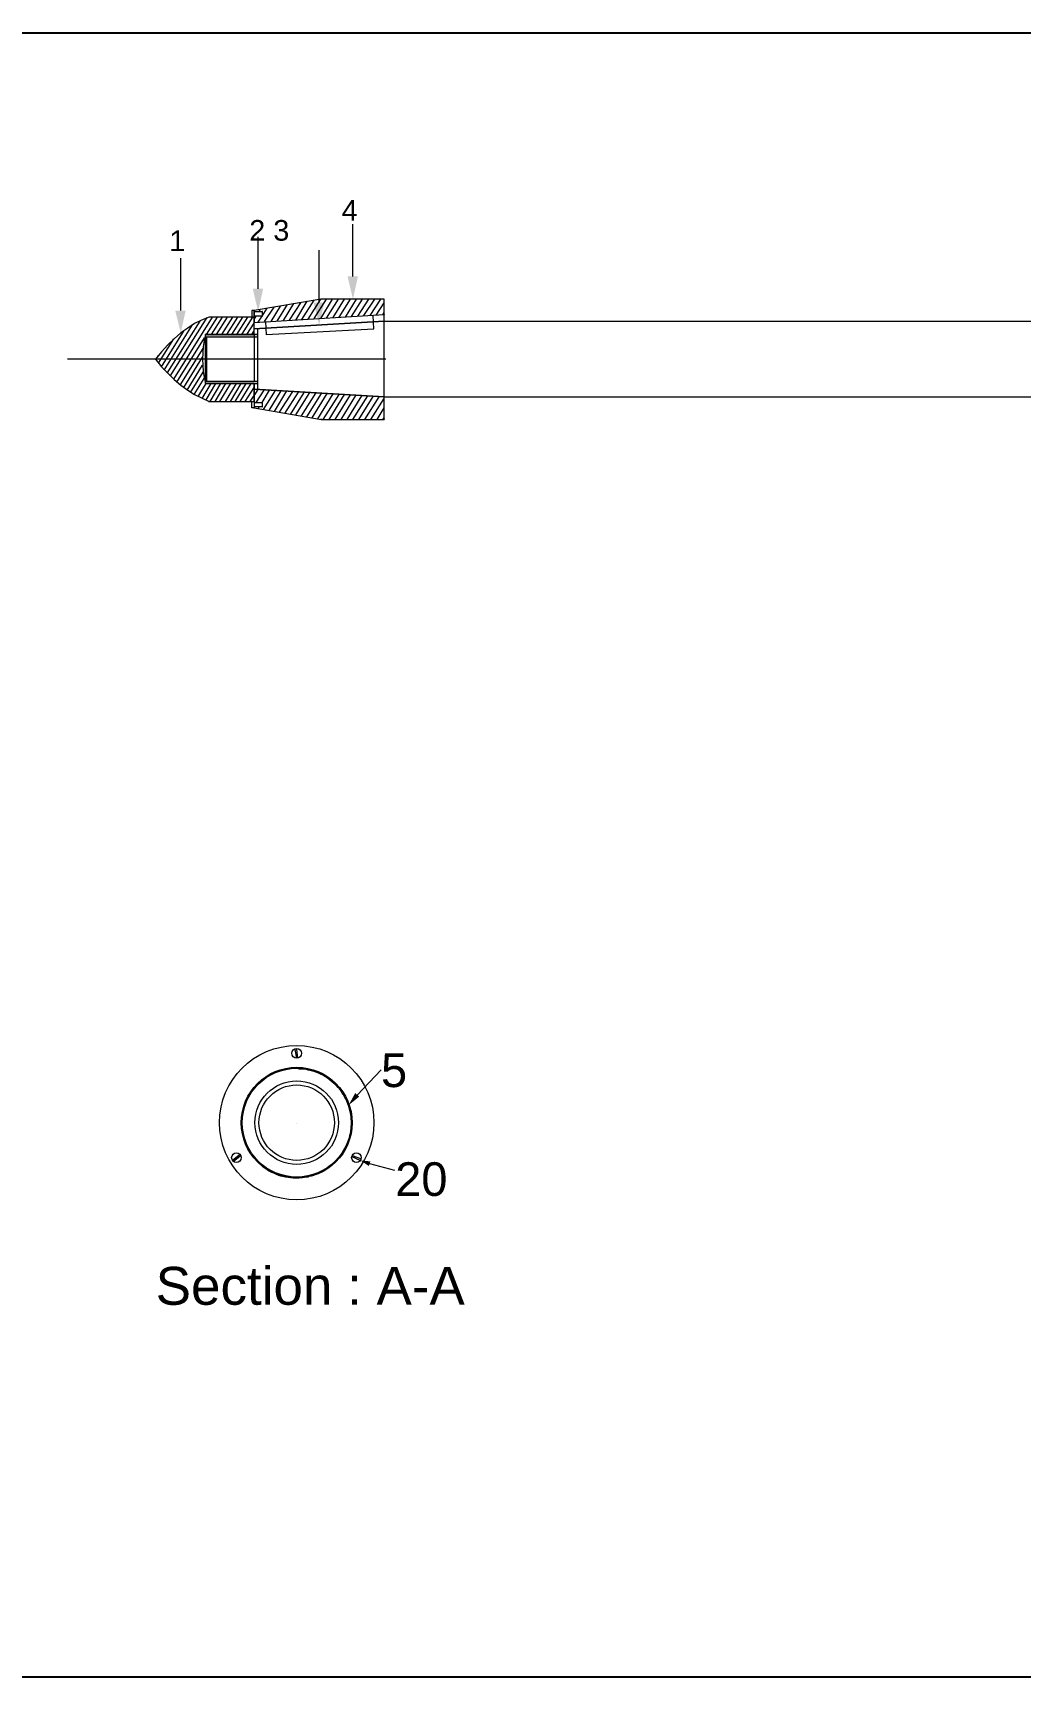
# Model space of a CAD drawing. Header units: inches. Extents: x 16065 to 240872, y 14603 to 37076.
# Drawn here: x 160424 to 173621, y 15091 to 37076 of the extents above; entities that cross this region are included whole.
import ezdxf

# ---------------------------------------------------------------- set-up
doc = ezdxf.new("R2010")
doc.units = ezdxf.units.IN
doc.header["$MEASUREMENT"] = 0
for name, color, linetype in [('PDF10_Geometry', 7, 'Continuous'), ('PDF10_Solid Fills', 7, 'Continuous'), ('PDF10_Text', 7, 'Continuous')]:
    doc.layers.add(name, color=color, linetype=linetype)
doc.styles.add('PDF Arial', font='arial.ttf')

# ---------------------------------------------------------------- blocks, each defined once
blk = doc.blocks.new('v')
at = {"layer": 'PDF10_Solid Fills', "transparency": 33554559}
h = blk.add_hatch(color=256, dxfattribs=at)
h.paths.add_polyline_path([(-10.1202, -12.9136), (-10.1209, -12.913), (-10.1202, -12.9136)], flags=0)
h.paths.add_polyline_path([(-10.1202, -12.9136), (-10.1209, -12.9136), (-10.1202, -12.9136)], flags=0)
h.paths.add_polyline_path([(-10.1202, -12.9136), (-10.1209, -12.9136), (-10.1202, -12.9136)], flags=0)
h = blk.add_hatch(color=256, dxfattribs=at)
h.paths.add_polyline_path([(-9.9853, -12.9432), (-9.9853, -12.9426), (-9.9853, -12.9432)], flags=0)
h.paths.add_polyline_path([(-9.9853, -12.9432), (-9.986, -12.9432), (-9.9853, -12.9432)], flags=0)
h.paths.add_polyline_path([(-9.9853, -12.9432), (-9.986, -12.9432), (-9.9853, -12.9432)], flags=0)
at = {"layer": 'PDF10_Geometry', "lineweight": 9}
for points in [[(-9.9847, -12.8202), (-9.9847, -12.7511)], [(-9.859, -12.8037), (-9.859, -12.7346)], [(-9.9038, -12.8386), (-9.9038, -12.7689)], [(-10.0873, -12.8491), (-10.0873, -12.7794)], [(-9.9597, -12.863), (-9.9459, -12.8412)], [(-9.9511, -12.8623), (-9.9373, -12.8399)], [(-9.9432, -12.8616), (-9.9281, -12.8386)], [(-9.9347, -12.8616), (-9.9195, -12.8366)], [(-9.9268, -12.861), (-9.9103, -12.8353)], [(-9.9182, -12.8603), (-9.9018, -12.834)], [(-9.9103, -12.8597), (-9.8939, -12.834)], [(-9.9018, -12.8597), (-9.886, -12.834)], [(-9.8939, -12.859), (-9.8781, -12.834)], [(-9.8853, -12.8584), (-9.8702, -12.834)], [(-9.8774, -12.8577), (-9.8623, -12.834)], [(-9.8689, -12.8577), (-9.8544, -12.834)], [(-9.861, -12.857), (-9.8465, -12.834)], [(-9.8524, -12.8564), (-9.8379, -12.834)], [(-9.8445, -12.8557), (-9.8301, -12.834)], [(-9.836, -12.8557), (-9.8222, -12.834)], [(-9.8281, -12.8551), (-9.8175, -12.8386)], [(-9.8175, -12.9933), (-9.8175, -12.834)], [(-10.1051, -12.9321), (-10.0617, -12.863)], [(-10.1012, -12.936), (-10.0525, -12.8584)], [(-10.0966, -12.94), (-10.0452, -12.8577)], [(-10.0531, -12.8807), (-10.0387, -12.8577)], [(-10.0465, -12.8807), (-10.0321, -12.8577)], [(-10.04, -12.8807), (-10.0255, -12.8577)], [(-10.0327, -12.8807), (-10.0183, -12.8577)], [(-10.0261, -12.8807), (-10.0117, -12.8577)], [(-10.0196, -12.8807), (-10.0051, -12.8577)], [(-10.013, -12.8807), (-9.9985, -12.8577)], [(-10.0064, -12.8807), (-9.9919, -12.8577)], [(-9.99, -12.8491), (-9.9932, -12.8491), (-9.9932, -12.8531), (-9.9932, -12.8577), (-9.99, -12.8577), (-9.99, -12.8491), (-9.99, -12.8577)], [(-9.99, -12.861), (-9.9873, -12.8564)], [(-9.8175, -12.863), (-9.99, -12.8735), (-9.8175, -12.863), (-8.7241, -12.863)], [(-9.9847, -12.8643), (-9.9794, -12.8564), (-9.9728, -12.8459)], [(-9.9834, -12.8505), (-9.9814, -12.8472)], [(-9.9761, -12.8636), (-9.9636, -12.8445)], [(-9.9748, -12.8636), (-9.9742, -12.8814)], [(-9.9742, -12.8807), (-9.8314, -12.8735), (-9.832, -12.8557)], [(-9.9676, -12.8636), (-9.9551, -12.8432)], [(-9.8195, -12.8544), (-9.8175, -12.8511)], [(-10.113, -12.9235), (-10.0827, -12.8755)], [(-10.1091, -12.9281), (-10.0716, -12.8682)], [(-10.0926, -12.9439), (-10.0558, -12.8853)], [(-10.0551, -12.8807), (-10.0551, -12.9459)], [(-10.0531, -12.884), (-10.0531, -12.9432)], [(-9.9998, -12.8807), (-9.99, -12.8656)], [(-9.9932, -12.8807), (-9.99, -12.8761)], [(-9.99, -12.8807), (-9.99, -12.9432)], [(-9.9853, -12.9136), (-9.9853, -12.884), (-9.9853, -12.8728)], [(-10.117, -12.9189), (-10.0966, -12.8867)], [(-10.088, -12.9478), (-10.0577, -12.8992)], [(-9.8156, -12.9136), (-10.2374, -12.9136)], [(-10.1202, -12.9143), (-10.117, -12.9084)], [(-10.0834, -12.9511), (-10.0584, -12.911)], [(-10.0788, -12.9544), (-10.0584, -12.9215)], [(-9.9853, -12.9538), (-9.9853, -12.9459), (-9.9853, -12.9077)], [(-10.0742, -12.9577), (-10.0577, -12.9307)], [(-10.0696, -12.9604), (-10.0564, -12.9393)], [(-10.0643, -12.963), (-10.0538, -12.9459)], [(-10.059, -12.9656), (-10.0472, -12.9459)], [(-10.0538, -12.9676), (-10.0406, -12.9459)], [(-10.0485, -12.9696), (-10.034, -12.9459)], [(-10.0419, -12.9696), (-10.0275, -12.9459)], [(-10.0354, -12.9696), (-10.0209, -12.9459)], [(-10.0281, -12.9696), (-10.0136, -12.9459)], [(-10.0215, -12.9696), (-10.0071, -12.9459)], [(-10.015, -12.9696), (-10.0005, -12.9459)], [(-10.0084, -12.9696), (-9.9939, -12.9459)], [(-9.99, -12.9459), (-9.99, -12.9531), (-9.8175, -12.9636), (-7.9938, -12.9636)], [(-10.0018, -12.9696), (-9.99, -12.9511)], [(-9.9952, -12.9696), (-9.99, -12.9617)], [(-9.99, -12.9623), (-9.9847, -12.9538)], [(-9.9873, -12.9709), (-9.9768, -12.9544)], [(-9.9794, -12.9709), (-9.9696, -12.9544)], [(-9.9775, -12.9801), (-9.9617, -12.9551)], [(-9.9702, -12.9814), (-9.9544, -12.9557)], [(-9.963, -12.9827), (-9.9465, -12.9557)], [(-9.9564, -12.984), (-9.9386, -12.9564)], [(-9.9492, -12.9854), (-9.9314, -12.9571)], [(-9.9419, -12.9867), (-9.9235, -12.9577)], [(-9.9347, -12.9873), (-9.9163, -12.9577)], [(-9.9274, -12.9886), (-9.9084, -12.9584)], [(-9.9202, -12.99), (-9.9005, -12.959)], [(-9.913, -12.9913), (-9.8932, -12.959)], [(-9.9057, -12.9926), (-9.8853, -12.9597)], [(-9.8985, -12.9933), (-9.8774, -12.9604)], [(-9.8906, -12.9933), (-9.8702, -12.9604)], [(-9.8827, -12.9933), (-9.8623, -12.961)], [(-9.8748, -12.9933), (-9.8551, -12.9617)], [(-9.8669, -12.9933), (-9.8472, -12.9623)], [(-9.859, -12.9933), (-9.8393, -12.9623)], [(-9.8511, -12.9933), (-9.832, -12.963)], [(-9.8432, -12.9933), (-9.8241, -12.9636)], [(-9.8353, -12.9933), (-9.8175, -12.9656)], [(-9.9847, -12.9794), (-9.9834, -12.9768)], [(-9.8268, -12.9933), (-9.8175, -12.9781)], [(-9.8195, -12.9933), (-9.8175, -12.9913)]]:
    blk.add_lwpolyline(points, dxfattribs=at)
at = {"layer": 'PDF10_Geometry', "lineweight": 5}
for points in [[(-9.99, -12.8564), (-9.99, -12.8649), (-9.8175, -12.8544), (-9.8175, -12.834), (-9.9011, -12.834), (-9.99, -12.8491), (-9.99, -12.8505), (-9.9794, -12.8505), (-9.9794, -12.8564)], [(-10.0551, -12.8807), (-10.0551, -12.884), (-9.9853, -12.884), (-9.9853, -12.8807)], [(-9.9853, -12.9459), (-9.9853, -12.9432), (-10.0551, -12.9432), (-10.0551, -12.9459)], [(-9.99, -12.9768), (-9.99, -12.9781), (-9.9011, -12.9933), (-9.8175, -12.9933), (-9.8175, -12.9636), (-9.99, -12.9531), (-9.99, -12.9709), (-9.9794, -12.9709), (-9.9794, -12.9768)]]:
    blk.add_lwpolyline(points, close=True, dxfattribs=at)
at = {"layer": 'PDF10_Geometry', "lineweight": 0}
for points in [[(-9.9011, -12.834), (-9.9018, -12.834), (-9.9011, -12.834)], [(-9.8175, -12.834), (-9.8182, -12.834), (-9.8175, -12.834)], [(-9.99, -12.8491), (-9.9906, -12.8491), (-9.99, -12.8491)], [(-9.99, -12.8491), (-9.9906, -12.8491), (-9.99, -12.8491)], [(-9.99, -12.8505), (-9.9906, -12.8505), (-9.99, -12.8505)], [(-9.99, -12.8505), (-9.9906, -12.8505), (-9.99, -12.8505)], [(-9.99, -12.8577), (-9.9906, -12.8577), (-9.99, -12.8577)], [(-9.99, -12.8577), (-9.9906, -12.8577), (-9.99, -12.8577)], [(-9.9788, -12.8505), (-9.9794, -12.8505), (-9.9788, -12.8505)], [(-9.9788, -12.8505), (-9.9794, -12.8505), (-9.9788, -12.8505)], [(-9.9788, -12.8564), (-9.9794, -12.8564), (-9.9788, -12.8564)], [(-9.9788, -12.8564), (-9.9794, -12.8564), (-9.9788, -12.8564)], [(-9.8175, -12.8544), (-9.8175, -12.8537), (-9.8175, -12.8544)], [(-10.0544, -12.8807), (-10.0551, -12.8807), (-10.0544, -12.8807)], [(-10.0544, -12.8814), (-10.0551, -12.8814), (-10.0544, -12.8814)], [(-10.0544, -12.884), (-10.0551, -12.884), (-10.0544, -12.884)], [(-10.0544, -12.884), (-10.0551, -12.884), (-10.0544, -12.884)], [(-9.99, -12.8649), (-9.9906, -12.8649), (-9.99, -12.8649)], [(-9.99, -12.8649), (-9.9906, -12.8649), (-9.99, -12.8649)], [(-9.99, -12.8807), (-9.9906, -12.8807), (-9.99, -12.8807)], [(-9.99, -12.8814), (-9.9906, -12.8814), (-9.99, -12.8814)], [(-9.9853, -12.8814), (-9.986, -12.8814), (-9.9853, -12.8814)], [(-9.9853, -12.884), (-9.986, -12.884), (-9.9853, -12.884)], [(-9.9853, -12.884), (-9.986, -12.884), (-9.9853, -12.884)], [(-9.9853, -12.8807), (-9.9853, -12.8807), (-9.9853, -12.8807)], [(-10.0544, -12.9432), (-10.0551, -12.9432), (-10.0544, -12.9432)], [(-10.0544, -12.9432), (-10.0551, -12.9432), (-10.0544, -12.9432)], [(-10.0544, -12.9459), (-10.0551, -12.9459), (-10.0544, -12.9459)], [(-10.0544, -12.9459), (-10.0551, -12.9459), (-10.0544, -12.9459)], [(-10.0544, -12.9465), (-10.0551, -12.9465), (-10.0544, -12.9465)], [(-10.0544, -12.9465), (-10.0551, -12.9465), (-10.0544, -12.9465)], [(-9.99, -12.9459), (-9.9906, -12.9459), (-9.99, -12.9459)], [(-9.99, -12.9465), (-9.9906, -12.9465), (-9.99, -12.9465)], [(-10.0498, -12.9696), (-10.0505, -12.9696), (-10.0498, -12.9696)], [(-10.0498, -12.9696), (-10.0505, -12.9696), (-10.0498, -12.9696)], [(-9.99, -12.9531), (-9.9906, -12.9531), (-9.99, -12.9531)], [(-9.99, -12.9538), (-9.9906, -12.9538), (-9.99, -12.9538)], [(-9.99, -12.9696), (-9.9906, -12.9696), (-9.99, -12.9696)], [(-9.99, -12.9696), (-9.9906, -12.9696), (-9.99, -12.9696)], [(-9.99, -12.9709), (-9.9906, -12.9709), (-9.99, -12.9709)], [(-9.99, -12.9709), (-9.9906, -12.9709), (-9.99, -12.9709)], [(-9.9788, -12.9709), (-9.9794, -12.9709), (-9.9788, -12.9709)], [(-9.9788, -12.9709), (-9.9794, -12.9709), (-9.9788, -12.9709)], [(-9.8175, -12.9643), (-9.8182, -12.9643), (-9.8175, -12.9643)], [(-9.99, -12.9781), (-9.9906, -12.9781), (-9.99, -12.9781)], [(-9.99, -12.9781), (-9.9906, -12.9781), (-9.99, -12.9781)], [(-9.9788, -12.9768), (-9.9794, -12.9768), (-9.9788, -12.9768)], [(-9.9788, -12.9768), (-9.9794, -12.9768), (-9.9788, -12.9768)], [(-9.9011, -12.9933), (-9.9011, -12.9926), (-9.9011, -12.9933)], [(-9.8175, -12.9933), (-9.8175, -12.9926), (-9.8175, -12.9933)]]:
    blk.add_lwpolyline(points, dxfattribs=at)
for points in [[(-9.9011, -12.8334), (-9.9011, -12.8334), (-9.9011, -12.8334)], [(-9.8175, -12.8334), (-9.8175, -12.8334), (-9.8175, -12.8334)], [(-9.9853, -12.8834), (-9.9853, -12.8834), (-9.9853, -12.8834)], [(-10.0498, -12.9689), (-10.0498, -12.9689), (-10.0498, -12.9689)], [(-9.8175, -12.9636), (-9.8175, -12.9636), (-9.8175, -12.9636)]]:
    blk.add_lwpolyline(points, close=True, dxfattribs=at)
at = {"layer": 'PDF10_Geometry', "lineweight": 5}
blk.add_lwpolyline([(-10.0551, -12.8807), (-9.99, -12.8807), (-9.99, -12.8577), (-10.0498, -12.8577), (-10.0597, -12.8616), (-10.0689, -12.8663), (-10.0781, -12.8722), (-10.0873, -12.8788), (-10.0959, -12.8867), (-10.1045, -12.8945), (-10.113, -12.9038), (-10.1209, -12.9136), (-10.113, -12.9235), (-10.1045, -12.9321), (-10.0959, -12.9406), (-10.0873, -12.9478), (-10.0781, -12.9544), (-10.0689, -12.9604), (-10.0597, -12.965), (-10.0498, -12.9696), (-9.99, -12.9696), (-9.99, -12.9459), (-10.0551, -12.9459)], dxfattribs=at)
at = {"layer": 'PDF10_Geometry', "lineweight": 9}
blk.add_lwpolyline([(-9.99, -12.9781), (-9.9932, -12.9781), (-9.9932, -12.9735), (-9.9932, -12.9696), (-9.99, -12.9696)], close=True, dxfattribs=at)
at = {"layer": 'PDF10_Geometry', "lineweight": 5}
blk.add_arc((-9.9146, -12.9133), 0.1438, 166.8768, 193.1232, dxfattribs=at)
at = {"layer": 'PDF10_Solid Fills', "transparency": 33554559}
for points in [[(-9.8662, -12.8037), (-9.8524, -12.8037), (-9.859, -12.834)], [(-9.9919, -12.8202), (-9.9781, -12.8202), (-9.9847, -12.8505)], [(-9.911, -12.8386), (-9.8972, -12.8386), (-9.9038, -12.8682)], [(-9.9011, -12.8334), (-9.9018, -12.8334), (-9.9018, -12.8334)], [(-9.9011, -12.8334), (-9.9018, -12.8334), (-9.9005, -12.834)], [(-9.9018, -12.8334), (-9.9005, -12.834), (-9.9018, -12.834)], [(-9.9018, -12.834), (-9.9011, -12.834), (-9.9011, -12.834)], [(-9.9011, -12.834), (-9.9011, -12.834), (-9.9018, -12.834)], [(-9.9011, -12.834), (-9.9018, -12.834), (-9.9005, -12.834)], [(-9.8175, -12.8334), (-9.8182, -12.8334), (-9.8182, -12.8334)], [(-9.8175, -12.8334), (-9.8182, -12.8334), (-9.8169, -12.834)], [(-9.8182, -12.8334), (-9.8169, -12.834), (-9.8182, -12.834)], [(-9.8182, -12.834), (-9.8175, -12.834), (-9.8175, -12.834)], [(-9.8175, -12.834), (-9.8175, -12.834), (-9.8182, -12.834)], [(-9.8175, -12.834), (-9.8182, -12.834), (-9.8169, -12.834)], [(-10.0946, -12.8491), (-10.0808, -12.8491), (-10.0873, -12.8788)], [(-9.9906, -12.8485), (-9.99, -12.8485), (-9.99, -12.8485)], [(-9.99, -12.8485), (-9.99, -12.8485), (-9.9906, -12.8485)], [(-9.99, -12.8485), (-9.9906, -12.8485), (-9.99, -12.8491)], [(-9.9906, -12.8485), (-9.99, -12.8491), (-9.9906, -12.8491)], [(-9.9906, -12.8491), (-9.99, -12.8491), (-9.99, -12.8491)], [(-9.99, -12.8491), (-9.99, -12.8491), (-9.9906, -12.8491)], [(-9.99, -12.8498), (-9.9906, -12.8498), (-9.99, -12.8505)], [(-9.9906, -12.8498), (-9.99, -12.8505), (-9.9906, -12.8505)], [(-9.9906, -12.8505), (-9.99, -12.8505), (-9.99, -12.8505)], [(-9.99, -12.8505), (-9.99, -12.8505), (-9.9906, -12.8505)], [(-9.9906, -12.8505), (-9.99, -12.8505), (-9.99, -12.8505)], [(-9.99, -12.8505), (-9.99, -12.8505), (-9.9906, -12.8505)], [(-9.99, -12.857), (-9.9906, -12.857), (-9.99, -12.8577)], [(-9.9906, -12.857), (-9.99, -12.8577), (-9.9906, -12.8577)], [(-9.9906, -12.8577), (-9.99, -12.8577), (-9.99, -12.8577)], [(-9.99, -12.8577), (-9.99, -12.8577), (-9.9906, -12.8577)], [(-9.99, -12.8577), (-9.9906, -12.8577), (-9.99, -12.8584)], [(-9.9906, -12.8577), (-9.99, -12.8584), (-9.9906, -12.8584)], [(-9.9788, -12.8498), (-9.9794, -12.8498), (-9.9788, -12.8505)], [(-9.9794, -12.8498), (-9.9788, -12.8505), (-9.9794, -12.8505)], [(-9.9794, -12.8505), (-9.9788, -12.8505), (-9.9788, -12.8505)], [(-9.9788, -12.8505), (-9.9788, -12.8505), (-9.9794, -12.8505)], [(-9.9794, -12.8505), (-9.9788, -12.8505), (-9.9788, -12.8505)], [(-9.9788, -12.8505), (-9.9788, -12.8505), (-9.9794, -12.8505)], [(-9.9788, -12.8557), (-9.9794, -12.8557), (-9.9788, -12.8564)], [(-9.9794, -12.8557), (-9.9788, -12.8564), (-9.9794, -12.8564)], [(-9.9794, -12.8564), (-9.9788, -12.8564), (-9.9788, -12.8564)], [(-9.9788, -12.8564), (-9.9788, -12.8564), (-9.9794, -12.8564)], [(-9.9788, -12.8564), (-9.9794, -12.8564), (-9.9788, -12.857)], [(-9.9794, -12.8564), (-9.9788, -12.857), (-9.9794, -12.857)], [(-9.8175, -12.8537), (-9.8175, -12.8544), (-9.8182, -12.8544)], [(-9.8169, -12.8544), (-9.8169, -12.8544), (-9.8182, -12.8544)], [(-9.8169, -12.8544), (-9.8182, -12.8544), (-9.8175, -12.8544)], [(-9.8182, -12.8544), (-9.8175, -12.8544), (-9.8175, -12.8544)], [(-9.8182, -12.8544), (-9.8169, -12.8544), (-9.8175, -12.8544)], [(-9.8175, -12.8551), (-9.8175, -12.8551), (-9.8182, -12.8544)], [(-9.8175, -12.8551), (-9.8182, -12.8544), (-9.8175, -12.8544)], [(-10.0551, -12.8807), (-10.0544, -12.8807), (-10.0544, -12.8807)], [(-10.0544, -12.8807), (-10.0544, -12.8807), (-10.0551, -12.8807)], [(-10.0551, -12.8807), (-10.0544, -12.8807), (-10.0544, -12.8807)], [(-10.0544, -12.8807), (-10.0551, -12.8807), (-10.0544, -12.8814)], [(-10.0551, -12.8807), (-10.0544, -12.8814), (-10.0551, -12.8814)], [(-10.0551, -12.8807), (-9.9853, -12.8807), (-9.9853, -12.8807)], [(-10.0551, -12.884), (-9.9853, -12.884), (-10.0551, -12.8807)], [(-9.9853, -12.884), (-10.0551, -12.8807), (-9.9853, -12.8807)], [(-10.0551, -12.8814), (-10.0544, -12.8814), (-10.0544, -12.8814)], [(-10.0551, -12.8834), (-10.0544, -12.8834), (-10.0544, -12.8834)], [(-10.0544, -12.8834), (-10.0544, -12.8834), (-10.0551, -12.8834)], [(-10.0544, -12.8834), (-10.0551, -12.8834), (-10.0544, -12.884)], [(-10.0551, -12.8834), (-10.0544, -12.884), (-10.0551, -12.884)], [(-10.0551, -12.884), (-10.0544, -12.884), (-10.0544, -12.884)], [(-10.0544, -12.884), (-10.0544, -12.884), (-10.0551, -12.884)], [(-10.0551, -12.884), (-10.0551, -12.884), (-9.9853, -12.884)], [(-9.9906, -12.8643), (-9.99, -12.8643), (-9.99, -12.8643)], [(-9.99, -12.8643), (-9.99, -12.8643), (-9.9906, -12.8643)], [(-9.99, -12.8643), (-9.9906, -12.8643), (-9.99, -12.8649)], [(-9.9906, -12.8643), (-9.99, -12.8649), (-9.9906, -12.8649)], [(-9.9906, -12.8649), (-9.99, -12.8649), (-9.99, -12.8649)], [(-9.99, -12.8649), (-9.99, -12.8649), (-9.9906, -12.8649)], [(-9.9906, -12.8807), (-9.99, -12.8807), (-9.99, -12.8807)], [(-9.99, -12.8807), (-9.99, -12.8807), (-9.9906, -12.8807)], [(-9.9906, -12.8807), (-9.99, -12.8807), (-9.99, -12.8807)], [(-9.99, -12.8807), (-9.9906, -12.8807), (-9.99, -12.8814)], [(-9.9906, -12.8807), (-9.99, -12.8814), (-9.9906, -12.8814)], [(-9.9906, -12.8814), (-9.99, -12.8814), (-9.99, -12.8814)], [(-9.9853, -12.8807), (-9.986, -12.8807), (-9.986, -12.8807)], [(-9.986, -12.8807), (-9.9853, -12.8807), (-9.9853, -12.8807)], [(-9.9853, -12.8807), (-9.9853, -12.8807), (-9.986, -12.8807)], [(-9.9853, -12.8807), (-9.986, -12.8807), (-9.9853, -12.8814)], [(-9.986, -12.8807), (-9.9853, -12.8814), (-9.986, -12.8814)], [(-9.986, -12.8814), (-9.9853, -12.8814), (-9.9853, -12.8814)], [(-9.9853, -12.8834), (-9.986, -12.8834), (-9.986, -12.8834)], [(-9.9853, -12.8834), (-9.986, -12.8834), (-9.9853, -12.884)], [(-9.986, -12.8834), (-9.9853, -12.884), (-9.986, -12.884)], [(-9.986, -12.884), (-9.9853, -12.884), (-9.9853, -12.884)], [(-9.9853, -12.884), (-9.9853, -12.884), (-9.986, -12.884)], [(-10.1209, -12.913), (-10.1202, -12.9136), (-10.1209, -12.9136)], [(-10.1209, -12.9136), (-10.1202, -12.9136), (-10.1202, -12.9136)], [(-10.1202, -12.9136), (-10.1202, -12.9136), (-10.1209, -12.9136)], [(-10.1209, -12.9143), (-10.1209, -12.9143), (-10.1209, -12.9136)], [(-10.1209, -12.9143), (-10.1209, -12.9136), (-10.1202, -12.9136)], [(-10.0544, -12.9426), (-10.0551, -12.9426), (-10.0544, -12.9432)], [(-10.0551, -12.9426), (-10.0544, -12.9432), (-10.0551, -12.9432)], [(-10.0551, -12.9432), (-10.0544, -12.9432), (-10.0544, -12.9432)], [(-10.0544, -12.9432), (-10.0544, -12.9432), (-10.0551, -12.9432)], [(-10.0544, -12.9432), (-10.0551, -12.9432), (-10.0544, -12.9439)], [(-10.0551, -12.9432), (-10.0544, -12.9439), (-10.0551, -12.9439)], [(-10.0551, -12.9432), (-9.9853, -12.9432), (-9.9853, -12.9432)], [(-10.0551, -12.9459), (-9.9853, -12.9459), (-10.0551, -12.9432)], [(-9.9853, -12.9459), (-10.0551, -12.9432), (-9.9853, -12.9432)], [(-10.0551, -12.9459), (-10.0544, -12.9459), (-10.0544, -12.9459)], [(-10.0544, -12.9459), (-10.0544, -12.9459), (-10.0551, -12.9459)], [(-10.0551, -12.9459), (-10.0544, -12.9459), (-10.0544, -12.9459)], [(-10.0544, -12.9459), (-10.0551, -12.9459), (-10.0544, -12.9465)], [(-10.0551, -12.9459), (-10.0544, -12.9465), (-10.0551, -12.9465)], [(-10.0551, -12.9459), (-10.0544, -12.9459), (-10.0544, -12.9459)], [(-10.0544, -12.9459), (-10.0544, -12.9459), (-10.0551, -12.9459)], [(-10.0551, -12.9459), (-10.0544, -12.9459), (-10.0544, -12.9459)], [(-10.0544, -12.9459), (-10.0551, -12.9459), (-10.0544, -12.9465)], [(-10.0551, -12.9459), (-10.0544, -12.9465), (-10.0551, -12.9465)], [(-10.0551, -12.9459), (-10.0551, -12.9459), (-9.9853, -12.9459)], [(-10.0551, -12.9465), (-10.0544, -12.9465), (-10.0544, -12.9465)], [(-10.0551, -12.9465), (-10.0544, -12.9465), (-10.0544, -12.9465)], [(-9.9906, -12.9459), (-9.99, -12.9459), (-9.99, -12.9459)], [(-9.99, -12.9459), (-9.99, -12.9459), (-9.9906, -12.9459)], [(-9.9906, -12.9459), (-9.99, -12.9459), (-9.99, -12.9459)], [(-9.99, -12.9459), (-9.9906, -12.9459), (-9.99, -12.9465)], [(-9.9906, -12.9459), (-9.99, -12.9465), (-9.9906, -12.9465)], [(-9.9906, -12.9465), (-9.99, -12.9465), (-9.99, -12.9465)], [(-9.9853, -12.9426), (-9.9853, -12.9432), (-9.986, -12.9432)], [(-9.986, -12.9432), (-9.9853, -12.9432), (-9.9853, -12.9432)], [(-9.9853, -12.9432), (-9.9853, -12.9432), (-9.986, -12.9432)], [(-9.9853, -12.9439), (-9.9853, -12.9439), (-9.986, -12.9432)], [(-9.9853, -12.9439), (-9.986, -12.9432), (-9.9853, -12.9432)], [(-10.0498, -12.9689), (-10.0505, -12.9689), (-10.0505, -12.9689)], [(-10.0498, -12.9689), (-10.0505, -12.9689), (-10.0498, -12.9696)], [(-10.0505, -12.9689), (-10.0498, -12.9696), (-10.0505, -12.9696)], [(-10.0505, -12.9696), (-10.0498, -12.9696), (-10.0498, -12.9696)], [(-10.0498, -12.9696), (-10.0498, -12.9696), (-10.0505, -12.9696)], [(-9.9906, -12.9531), (-9.99, -12.9531), (-9.99, -12.9531)], [(-9.99, -12.9531), (-9.99, -12.9531), (-9.9906, -12.9531)], [(-9.9906, -12.9531), (-9.99, -12.9531), (-9.99, -12.9531)], [(-9.99, -12.9531), (-9.9906, -12.9531), (-9.99, -12.9538)], [(-9.9906, -12.9531), (-9.99, -12.9538), (-9.9906, -12.9538)], [(-9.9906, -12.9538), (-9.99, -12.9538), (-9.99, -12.9538)], [(-9.9906, -12.9689), (-9.99, -12.9689), (-9.99, -12.9689)], [(-9.99, -12.9689), (-9.99, -12.9689), (-9.9906, -12.9689)], [(-9.99, -12.9689), (-9.9906, -12.9689), (-9.99, -12.9696)], [(-9.9906, -12.9689), (-9.99, -12.9696), (-9.9906, -12.9696)], [(-9.9906, -12.9696), (-9.99, -12.9696), (-9.99, -12.9696)], [(-9.99, -12.9696), (-9.99, -12.9696), (-9.9906, -12.9696)], [(-9.99, -12.9702), (-9.9906, -12.9702), (-9.99, -12.9709)], [(-9.9906, -12.9702), (-9.99, -12.9709), (-9.9906, -12.9709)], [(-9.9906, -12.9709), (-9.99, -12.9709), (-9.99, -12.9709)], [(-9.99, -12.9709), (-9.99, -12.9709), (-9.9906, -12.9709)], [(-9.99, -12.9709), (-9.9906, -12.9709), (-9.99, -12.9715)], [(-9.9906, -12.9709), (-9.99, -12.9715), (-9.9906, -12.9715)], [(-9.9788, -12.9702), (-9.9794, -12.9702), (-9.9788, -12.9709)], [(-9.9794, -12.9702), (-9.9788, -12.9709), (-9.9794, -12.9709)], [(-9.9794, -12.9709), (-9.9788, -12.9709), (-9.9788, -12.9709)], [(-9.9788, -12.9709), (-9.9788, -12.9709), (-9.9794, -12.9709)], [(-9.9788, -12.9709), (-9.9794, -12.9709), (-9.9788, -12.9715)], [(-9.9794, -12.9709), (-9.9788, -12.9715), (-9.9794, -12.9715)], [(-9.8175, -12.9636), (-9.8182, -12.9636), (-9.8182, -12.9636)], [(-9.8169, -12.9636), (-9.8169, -12.9636), (-9.8182, -12.9636)], [(-9.8169, -12.9636), (-9.8182, -12.9636), (-9.8175, -12.9636)], [(-9.8169, -12.9636), (-9.8182, -12.9636), (-9.8175, -12.9643)], [(-9.8182, -12.9636), (-9.8175, -12.9643), (-9.8182, -12.9643)], [(-9.8182, -12.9643), (-9.8175, -12.9643), (-9.8175, -12.9643)], [(-9.99, -12.9775), (-9.9906, -12.9775), (-9.99, -12.9781)], [(-9.9906, -12.9775), (-9.99, -12.9781), (-9.9906, -12.9781)], [(-9.9906, -12.9781), (-9.99, -12.9781), (-9.99, -12.9781)], [(-9.99, -12.9781), (-9.99, -12.9781), (-9.9906, -12.9781)], [(-9.99, -12.9781), (-9.9906, -12.9781), (-9.99, -12.9788)], [(-9.9906, -12.9781), (-9.99, -12.9788), (-9.9906, -12.9788)], [(-9.9788, -12.9761), (-9.9794, -12.9761), (-9.9788, -12.9768)], [(-9.9794, -12.9761), (-9.9788, -12.9768), (-9.9794, -12.9768)], [(-9.9794, -12.9768), (-9.9788, -12.9768), (-9.9788, -12.9768)], [(-9.9788, -12.9768), (-9.9788, -12.9768), (-9.9794, -12.9768)], [(-9.9794, -12.9768), (-9.9788, -12.9768), (-9.9788, -12.9768)], [(-9.9788, -12.9768), (-9.9788, -12.9768), (-9.9794, -12.9768)], [(-9.9011, -12.9926), (-9.9011, -12.9933), (-9.9018, -12.9933)], [(-9.9005, -12.9933), (-9.9005, -12.9933), (-9.9018, -12.9933)], [(-9.9005, -12.9933), (-9.9018, -12.9933), (-9.9011, -12.9933)], [(-9.9018, -12.9933), (-9.9011, -12.9933), (-9.9011, -12.9933)], [(-9.9018, -12.9933), (-9.9005, -12.9933), (-9.9011, -12.9933)], [(-9.9011, -12.9939), (-9.9011, -12.9939), (-9.9018, -12.9933)], [(-9.9011, -12.9939), (-9.9018, -12.9933), (-9.9011, -12.9933)], [(-9.8175, -12.9926), (-9.8175, -12.9933), (-9.8182, -12.9933)], [(-9.8169, -12.9933), (-9.8169, -12.9933), (-9.8182, -12.9933)], [(-9.8169, -12.9933), (-9.8182, -12.9933), (-9.8175, -12.9933)], [(-9.8182, -12.9933), (-9.8175, -12.9933), (-9.8175, -12.9933)], [(-9.8182, -12.9933), (-9.8169, -12.9933), (-9.8175, -12.9933)], [(-9.8175, -12.9939), (-9.8175, -12.9939), (-9.8182, -12.9933)], [(-9.8175, -12.9939), (-9.8182, -12.9933), (-9.8175, -12.9933)]]:
    blk.add_solid(points, dxfattribs=at)
at = {"layer": 'PDF10_Text', "attachment_point": 7, "style": 'PDF Arial'}
for s, insert, char_height in [('4', (-9.8741, -12.73), 0.0274), ('2 3', (-9.9965, -12.7568), 0.02737), ('1', (-10.1025, -12.7702), 0.0274)]:
    blk.add_mtext(s, dxfattribs=dict(at, insert=insert, char_height=char_height))

msp = doc.modelspace()

# ---------------------------------------------------------------- linework, layer by layer
msp.add_lwpolyline([(140485.72797, 37075.71459), (240871.69433, 37075.71459), (240871.69433, 15090.61319), (140485.72797, 15090.61319)], close=True)
at = {"layer": 'PDF10_Geometry', "lineweight": 9}
for points in [[(163926.63543, 23482.11797), (163946.94207, 23367.04699)], [(163946.94207, 23488.88686), (163960.47984, 23367.04699)], [(165077.34531, 23211.36271), (164759.20787, 22872.91863)], [(163087.29411, 21999.73289), (163182.05845, 22074.19059)], [(163100.83187, 21986.19513), (163195.59621, 22060.65283)], [(164799.82116, 21999.73289), (164691.51906, 22047.11507)], [(164806.59004, 22020.03954), (164698.28794, 22060.65283)], [(165260.10511, 21864.35526), (164928.42991, 21952.35072)]]:
    msp.add_lwpolyline(points, dxfattribs=at)
at = {"layer": 'PDF10_Geometry', "lineweight": 0}
for points in [[(164082.31971, 23224.90047), (163974.0176, 23224.90047), (164082.31971, 23224.90047)], [(164109.39523, 23214.74715), (164095.85747, 23211.36271), (164112.77967, 23211.36271)], [(163946.94207, 22493.86125), (163946.94207, 22493.86125)], [(163946.94207, 22493.86125), (163946.94207, 22493.86125)], [(164677.98129, 22439.7102), (164671.21241, 22439.7102), (164677.98129, 22439.7102)], [(164674.59685, 22439.7102), (164671.21241, 22385.55915), (164671.21241, 22385.55915)], [(164664.44353, 22331.40809), (164650.90577, 22331.40809), (164664.44353, 22331.40809)], [(164109.39523, 21776.3598), (164055.24418, 21769.59092), (164031.5531, 21769.59092)]]:
    msp.add_lwpolyline(points, dxfattribs=at)
for points, const_width in [([(163209.13398, 22527.70566), (163209.13398, 22493.86125), (163209.13398, 22466.78573)], 13.53776), ([(164657.67465, 22331.40809), (164644.13688, 22277.25704), (164644.13688, 22270.48816)], 13.13356), ([(164227.85066, 21823.74197), (164194.00625, 21810.20421), (164163.54629, 21803.43533)], 12.5695), ([(164285.38616, 21844.04862), (164244.77287, 21830.51085), (164221.08178, 21827.12641)], 8.56203)]:
    msp.add_lwpolyline(points, dxfattribs=dict(at, const_width=const_width))
for points in [[(164677.98129, 22439.7102), (164671.21241, 22439.7102), (164677.98129, 22439.7102)], [(164664.44353, 22331.40809), (164650.90577, 22331.40809), (164664.44353, 22331.40809)]]:
    msp.add_lwpolyline(points, close=True, dxfattribs=at)
for points in [[(163222.67174, 22358.48362, 13.13356, 13.13356, 0), (163229.44062, 22331.40809, 13.13356, 13.13356, 0), (163236.2095, 22304.33257, 13.27487, 13.27487, 0), (163242.97838, 22270.48816, 13.27487, 13.27487, 0), (163253.13171, 22250.18151, 12.10854, 12.10854, 0), (163263.28503, 22223.10599, 12.10854, 12.10854, 0), (163276.82279, 22196.03046, 12.10854, 12.10854, 0), (163290.36055, 22168.95493, 13.13356, 13.13356, 0), (163297.12944, 22141.87941, 9.57264, 9.57264, 0), (163317.43608, 22121.57276, 12.10854, 12.10854, 0), (163330.97384, 22094.49724, 11.2641, 11.2641, 0), (163344.51161, 22074.19059, 12.10854, 12.10854, 0), (163358.04937, 22047.11507, 0, 0, 0)], [(164623.83024, 22223.10599, 12.6758, 12.6758, 0), (164603.52359, 22168.95493, 0, 0, 0), (164596.75471, 22168.95493, 12.44317, 12.44317, 0), (164576.44807, 22121.57276, 0, 0, 0), (164569.67919, 22121.57276, 0, 0, 0)], [(163398.66266, 22006.50178, 9.57264, 9.57264, 0), (163418.96931, 21986.19513, 9.57264, 9.57264, 0), (163435.89151, 21965.88849, 12.18399, 12.18399, 0), (163462.96704, 21945.58184, 14.35897, 14.35897, 0), (163476.5048, 21932.04408, 14.35897, 14.35897, 0), (163503.58033, 21904.96855, 6.42152, 6.42152, 0), (163523.88697, 21898.19967, 19.14529, 19.14529, 0), (163554.34694, 21877.89302, 19.14529, 19.14529, 0), (163567.8847, 21864.35526, 13.93024, 13.93024, 0), (163601.72911, 21844.04862, 12.10854, 12.10854, 0), (163615.26687, 21837.27973, 8.56203, 8.56203, 0), (163655.88016, 21823.74197, 8.56203, 8.56203, 0), (163645.72684, 21820.35753, 0, 0, 0)], [(164468.14596, 21986.19513, 0, 0, 0), (164430.91711, 21945.58184, 0, 0, 0), (164424.14823, 21945.58184, 14.35897, 14.35897, 0), (164390.30382, 21911.73743, 14.35897, 14.35897, 0), (164383.53494, 21904.96855, 11.2641, 11.2641, 0), (164342.92165, 21877.89302, 0, 0, 0), (164332.76833, 21877.89302, 0, 0, 0)], [(164505.37481, 22026.80842, 15.6, 15.6, 0), (164471.5304, 21986.19513, 0, 0, 0), (164474.91484, 21986.19513, 0, 0, 0)], [(163666.03349, 21816.97309, 13.33197, 13.33197, 0), (163713.41566, 21796.66644, 0, 0, 0), (163737.10674, 21796.66644, 0, 0, 0)]]:
    msp.add_lwpolyline(points, format="xyseb", dxfattribs=at)
at = {"layer": 'PDF10_Geometry', "lineweight": 9}
for centre, radius in [((163950.32648, 22504.01454), 1032.25449), ((163950.32647, 23431.35132), 64.30442), ((163950.3266, 22504.01466), 741.19245), ((163950.32651, 22504.01457), 727.65478), ((163950.32641, 22504.01447), 558.43284), ((163950.32666, 22504.01472), 504.28154), ((163144.82956, 22036.9617), 64.30442), ((164749.05451, 22036.9617), 64.30442)]:
    msp.add_circle(centre, radius, dxfattribs=at)
at = {"layer": 'PDF10_Solid Fills', "transparency": 33554559}
for points in [[(163513.73365, 23096.29172), (163513.73365, 23082.75396), (163493.427, 23082.75396)], [(163540.80918, 23116.59837), (163534.04029, 23096.29172), (163513.73365, 23096.29172)], [(163534.04029, 23096.29172), (163513.73365, 23096.29172), (163513.73365, 23082.75396)], [(163567.8847, 23116.59837), (163540.80918, 23116.59837), (163534.04029, 23096.29172)], [(163554.34694, 23123.36725), (163567.8847, 23116.59837), (163540.80918, 23116.59837)], [(163588.19135, 23143.67389), (163581.42247, 23123.36725), (163554.34694, 23123.36725)], [(163581.42247, 23123.36725), (163554.34694, 23123.36725), (163567.8847, 23116.59837)], [(163615.26687, 23143.67389), (163588.19135, 23143.67389), (163581.42247, 23123.36725)], [(163601.72911, 23150.44277), (163615.26687, 23143.67389), (163588.19135, 23143.67389)], [(163642.3424, 23170.74942), (163628.80464, 23150.44277), (163601.72911, 23150.44277)], [(163628.80464, 23150.44277), (163601.72911, 23150.44277), (163615.26687, 23143.67389)], [(163669.41793, 23170.74942), (163642.3424, 23170.74942), (163628.80464, 23150.44277)], [(163649.11128, 23177.5183), (163669.41793, 23170.74942), (163642.3424, 23170.74942)], [(163696.49345, 23191.05606), (163682.95569, 23177.5183), (163649.11128, 23177.5183)], [(163682.95569, 23177.5183), (163649.11128, 23177.5183), (163669.41793, 23170.74942)], [(163730.33786, 23191.05606), (163696.49345, 23191.05606), (163682.95569, 23177.5183)], [(163737.10674, 23204.59383), (163737.10674, 23191.05606), (163696.49345, 23191.05606)], [(163737.10674, 23191.05606), (163696.49345, 23191.05606), (163730.33786, 23191.05606)], [(163696.49345, 23191.05606), (163730.33786, 23191.05606), (163730.33786, 23191.05606)], [(163743.87563, 23211.36271), (163791.2578, 23204.59383), (163737.10674, 23204.59383)], [(163791.2578, 23204.59383), (163737.10674, 23204.59383), (163737.10674, 23191.05606)], [(163777.72003, 23218.13159), (163804.79556, 23211.36271), (163743.87563, 23211.36271)], [(163804.79556, 23211.36271), (163743.87563, 23211.36271), (163791.2578, 23204.59383)], [(163804.79556, 23224.90047), (163845.40885, 23218.13159), (163777.72003, 23218.13159)], [(163845.40885, 23218.13159), (163777.72003, 23218.13159), (163804.79556, 23211.36271)], [(163811.56444, 23224.90047), (163899.5599, 23224.90047), (163804.79556, 23224.90047)], [(163899.5599, 23224.90047), (163804.79556, 23224.90047), (163804.79556, 23224.90047)], [(163804.79556, 23224.90047), (163804.79556, 23224.90047), (163899.5599, 23224.90047)], [(163899.5599, 23224.90047), (163804.79556, 23224.90047), (163845.40885, 23218.13159)], [(163858.94661, 23231.66935), (164075.55083, 23224.90047), (163811.56444, 23224.90047)], [(163960.47984, 23224.90047), (163811.56444, 23224.90047), (163899.5599, 23224.90047)], [(163913.09767, 23238.43824), (164028.16865, 23231.66935), (163858.94661, 23231.66935)], [(164028.16865, 23231.66935), (163858.94661, 23231.66935), (164075.55083, 23224.90047)], [(163974.0176, 23238.43824), (163913.09767, 23238.43824), (164028.16865, 23231.66935)], [(164075.55083, 23224.90047), (163960.47984, 23224.90047), (164082.31971, 23224.90047)], [(163960.47984, 23224.90047), (164082.31971, 23224.90047), (163974.0176, 23224.90047)], [(163974.0176, 23224.90047), (164082.31971, 23224.90047), (163980.78648, 23224.90047)], [(164082.31971, 23224.90047), (163980.78648, 23224.90047), (164095.85747, 23218.13159)], [(163980.78648, 23224.90047), (164095.85747, 23218.13159), (164014.63089, 23218.13159)], [(164143.23964, 23211.36271), (164082.31971, 23211.36271), (164170.31517, 23197.82495)], [(164082.31971, 23211.36271), (164170.31517, 23197.82495), (164122.933, 23197.82495)], [(164170.31517, 23197.82495), (164122.933, 23197.82495), (164190.62181, 23191.05606)], [(164122.933, 23197.82495), (164190.62181, 23191.05606), (164150.00852, 23191.05606)], [(164190.62181, 23191.05606), (164150.00852, 23191.05606), (164210.92846, 23184.28718)], [(164150.00852, 23191.05606), (164210.92846, 23184.28718), (164177.08405, 23184.28718)], [(164210.92846, 23184.28718), (164177.08405, 23184.28718), (164244.77287, 23170.74942)], [(164177.08405, 23184.28718), (164244.77287, 23170.74942), (164210.92846, 23170.74942)], [(164244.77287, 23170.74942), (164210.92846, 23170.74942), (164258.31063, 23163.98054)], [(164210.92846, 23170.74942), (164258.31063, 23163.98054), (164231.2351, 23163.98054)], [(164258.31063, 23163.98054), (164231.2351, 23163.98054), (164298.92392, 23143.67389)], [(164231.2351, 23163.98054), (164298.92392, 23143.67389), (164271.84839, 23143.67389)], [(164298.92392, 23143.67389), (164271.84839, 23143.67389), (164305.6928, 23143.67389)], [(164271.84839, 23143.67389), (164305.6928, 23143.67389), (164285.38616, 23143.67389)], [(164305.6928, 23143.67389), (164285.38616, 23143.67389), (164346.30609, 23116.59837)], [(164285.38616, 23143.67389), (164346.30609, 23116.59837), (164319.23057, 23116.59837)], [(164346.30609, 23116.59837), (164319.23057, 23116.59837), (164353.07497, 23109.82948)], [(164319.23057, 23116.59837), (164353.07497, 23109.82948), (164332.76833, 23109.82948)], [(164353.07497, 23109.82948), (164332.76833, 23109.82948), (164393.68826, 23082.75396)], [(164332.76833, 23109.82948), (164393.68826, 23082.75396), (164373.38162, 23082.75396)], [(163310.6672, 22872.91863), (163303.89832, 22845.8431), (163290.36055, 22845.8431)], [(163324.20496, 22872.91863), (163310.6672, 22872.91863), (163303.89832, 22845.8431)], [(163324.20496, 22899.99415), (163324.20496, 22872.91863), (163310.6672, 22872.91863)], [(163337.74273, 22920.3008), (163337.74273, 22899.99415), (163324.20496, 22899.99415)], [(163337.74273, 22899.99415), (163324.20496, 22899.99415), (163324.20496, 22872.91863)], [(163351.28049, 22940.60744), (163351.28049, 22920.3008), (163337.74273, 22920.3008)], [(163351.28049, 22920.3008), (163337.74273, 22920.3008), (163337.74273, 22899.99415)], [(163371.58713, 22967.68297), (163364.81825, 22940.60744), (163351.28049, 22940.60744)], [(163364.81825, 22940.60744), (163351.28049, 22940.60744), (163351.28049, 22920.3008)], [(163391.89378, 22967.68297), (163371.58713, 22967.68297), (163364.81825, 22940.60744)], [(163391.89378, 22987.98961), (163391.89378, 22967.68297), (163371.58713, 22967.68297)], [(163412.20042, 23008.29626), (163405.43154, 22987.98961), (163391.89378, 22987.98961)], [(163405.43154, 22987.98961), (163391.89378, 22987.98961), (163391.89378, 22967.68297)], [(163425.73819, 23008.29626), (163412.20042, 23008.29626), (163405.43154, 22987.98961)], [(163425.73819, 23028.6029), (163425.73819, 23008.29626), (163412.20042, 23008.29626)], [(163452.81371, 23048.90955), (163446.04483, 23028.6029), (163425.73819, 23028.6029)], [(163446.04483, 23028.6029), (163425.73819, 23028.6029), (163425.73819, 23008.29626)], [(163473.12036, 23048.90955), (163452.81371, 23048.90955), (163446.04483, 23028.6029)], [(163466.35148, 23062.44731), (163473.12036, 23048.90955), (163452.81371, 23048.90955)], [(163493.427, 23082.75396), (163486.65812, 23062.44731), (163466.35148, 23062.44731)], [(163486.65812, 23062.44731), (163466.35148, 23062.44731), (163473.12036, 23048.90955)], [(163513.73365, 23082.75396), (163493.427, 23082.75396), (163486.65812, 23062.44731)], [(164393.68826, 23082.75396), (164373.38162, 23082.75396), (164400.45714, 23082.75396)], [(164373.38162, 23082.75396), (164400.45714, 23082.75396), (164380.1505, 23082.75396)], [(164400.45714, 23082.75396), (164380.1505, 23082.75396), (164434.30155, 23048.90955)], [(164380.1505, 23082.75396), (164434.30155, 23048.90955), (164413.99491, 23048.90955)], [(164434.30155, 23048.90955), (164413.99491, 23048.90955), (164441.07043, 23042.14067)], [(164413.99491, 23048.90955), (164441.07043, 23042.14067), (164420.76379, 23042.14067)], [(164441.07043, 23042.14067), (164420.76379, 23042.14067), (164474.91484, 23008.29626)], [(164420.76379, 23042.14067), (164474.91484, 23008.29626), (164461.37708, 23008.29626)], [(164474.91484, 23008.29626), (164461.37708, 23008.29626), (164481.68372, 23008.29626)], [(164461.37708, 23008.29626), (164481.68372, 23008.29626), (164481.68372, 23008.29626)], [(164481.68372, 23008.29626), (164461.37708, 23008.29626), (164515.52813, 22967.68297)], [(164461.37708, 23008.29626), (164515.52813, 22967.68297), (164495.22149, 22967.68297)], [(164495.22149, 22967.68297), (164495.22149, 22967.68297), (164515.52813, 22967.68297)], [(164495.22149, 22967.68297), (164515.52813, 22967.68297), (164501.99037, 22967.68297)], [(164515.52813, 22967.68297), (164501.99037, 22967.68297), (164549.37254, 22920.3008)], [(164501.99037, 22967.68297), (164549.37254, 22920.3008), (164535.83478, 22920.3008)], [(164535.83478, 22920.3008), (164535.83478, 22920.3008), (164549.37254, 22920.3008)], [(164535.83478, 22920.3008), (164549.37254, 22920.3008), (164549.37254, 22920.3008)], [(164549.37254, 22920.3008), (164535.83478, 22920.3008), (164576.44807, 22872.91863)], [(164535.83478, 22920.3008), (164576.44807, 22872.91863), (164562.9103, 22872.91863)], [(164576.44807, 22872.91863), (164562.9103, 22872.91863), (164583.21695, 22872.91863)], [(164562.9103, 22872.91863), (164583.21695, 22872.91863), (164569.67919, 22872.91863)], [(164583.21695, 22872.91863), (164569.67919, 22872.91863), (164603.52359, 22825.53645)], [(164569.67919, 22872.91863), (164603.52359, 22825.53645), (164589.98583, 22825.53645)], [(164786.2834, 22852.61198), (164644.13688, 22737.54099), (164732.13235, 22899.99415)], [(163222.67174, 22663.0833), (163229.44062, 22636.00777), (163215.90286, 22636.00777)], [(163229.44062, 22690.15882), (163236.2095, 22663.0833), (163222.67174, 22663.0833)], [(163236.2095, 22663.0833), (163222.67174, 22663.0833), (163229.44062, 22636.00777)], [(163236.2095, 22717.23435), (163242.97838, 22690.15882), (163229.44062, 22690.15882)], [(163242.97838, 22690.15882), (163229.44062, 22690.15882), (163236.2095, 22663.0833)], [(163249.74727, 22744.30987), (163249.74727, 22717.23435), (163236.2095, 22717.23435)], [(163249.74727, 22717.23435), (163236.2095, 22717.23435), (163242.97838, 22690.15882)], [(163256.51615, 22771.3854), (163256.51615, 22744.30987), (163249.74727, 22744.30987)], [(163256.51615, 22744.30987), (163249.74727, 22744.30987), (163249.74727, 22717.23435)], [(163270.05391, 22798.46093), (163270.05391, 22771.3854), (163256.51615, 22771.3854)], [(163270.05391, 22771.3854), (163256.51615, 22771.3854), (163256.51615, 22744.30987)], [(163283.59167, 22825.53645), (163283.59167, 22798.46093), (163270.05391, 22798.46093)], [(163283.59167, 22798.46093), (163270.05391, 22798.46093), (163270.05391, 22771.3854)], [(163290.36055, 22845.8431), (163297.12944, 22825.53645), (163283.59167, 22825.53645)], [(163297.12944, 22825.53645), (163283.59167, 22825.53645), (163283.59167, 22798.46093)], [(163303.89832, 22845.8431), (163290.36055, 22845.8431), (163297.12944, 22825.53645)], [(164603.52359, 22825.53645), (164589.98583, 22825.53645), (164610.29248, 22825.53645)], [(164589.98583, 22825.53645), (164610.29248, 22825.53645), (164596.75471, 22825.53645)], [(164610.29248, 22825.53645), (164596.75471, 22825.53645), (164630.59912, 22771.3854)], [(164596.75471, 22825.53645), (164630.59912, 22771.3854), (164617.06136, 22771.3854)], [(164617.06136, 22771.3854), (164617.06136, 22771.3854), (164630.59912, 22771.3854)], [(164617.06136, 22771.3854), (164630.59912, 22771.3854), (164630.59912, 22771.3854)], [(164630.59912, 22771.3854), (164617.06136, 22771.3854), (164650.90577, 22717.23435)], [(164617.06136, 22771.3854), (164650.90577, 22717.23435), (164637.368, 22717.23435)], [(164637.368, 22717.23435), (164637.368, 22717.23435), (164650.90577, 22717.23435)], [(164637.368, 22717.23435), (164650.90577, 22717.23435), (164650.90577, 22717.23435)], [(164650.90577, 22717.23435), (164637.368, 22717.23435), (164664.44353, 22663.0833)], [(164637.368, 22717.23435), (164664.44353, 22663.0833), (164650.90577, 22663.0833)], [(164650.90577, 22663.0833), (164650.90577, 22663.0833), (164664.44353, 22663.0833)], [(164650.90577, 22663.0833), (164664.44353, 22663.0833), (164664.44353, 22663.0833)], [(164664.44353, 22663.0833), (164650.90577, 22663.0833), (164671.21241, 22608.93224)], [(164650.90577, 22663.0833), (164671.21241, 22608.93224), (164664.44353, 22608.93224)], [(163209.13398, 22554.78119), (163215.90286, 22527.70566), (163202.36509, 22527.70566)], [(163215.90286, 22466.78573), (163202.36509, 22466.78573), (163215.90286, 22439.7102)], [(163202.36509, 22466.78573), (163215.90286, 22439.7102), (163209.13398, 22439.7102)], [(163215.90286, 22608.93224), (163222.67174, 22581.85672), (163209.13398, 22581.85672)], [(163222.67174, 22581.85672), (163209.13398, 22581.85672), (163215.90286, 22554.78119)], [(163209.13398, 22581.85672), (163215.90286, 22554.78119), (163209.13398, 22554.78119)], [(163215.90286, 22554.78119), (163209.13398, 22554.78119), (163215.90286, 22527.70566)], [(163215.90286, 22439.7102), (163209.13398, 22439.7102), (163222.67174, 22412.63467)], [(163209.13398, 22439.7102), (163222.67174, 22412.63467), (163209.13398, 22412.63467)], [(163229.44062, 22636.00777), (163215.90286, 22636.00777), (163222.67174, 22608.93224)], [(163215.90286, 22636.00777), (163222.67174, 22608.93224), (163215.90286, 22608.93224)], [(163222.67174, 22608.93224), (163215.90286, 22608.93224), (163222.67174, 22581.85672)], [(164671.21241, 22608.93224), (164664.44353, 22608.93224), (164677.98129, 22608.93224)], [(164664.44353, 22608.93224), (164677.98129, 22608.93224), (164677.98129, 22608.93224)], [(164677.98129, 22608.93224), (164664.44353, 22608.93224), (164677.98129, 22554.78119)], [(164664.44353, 22608.93224), (164677.98129, 22554.78119), (164671.21241, 22554.78119)], [(164677.98129, 22554.78119), (164677.98129, 22554.78119), (164671.21241, 22554.78119)], [(164677.98129, 22554.78119), (164671.21241, 22554.78119), (164671.21241, 22554.78119)], [(164677.98129, 22554.78119), (164671.21241, 22554.78119), (164684.75017, 22493.86125)], [(164671.21241, 22554.78119), (164684.75017, 22493.86125), (164671.21241, 22493.86125)], [(164684.75017, 22493.86125), (164671.21241, 22493.86125), (164677.98129, 22439.7102)], [(164671.21241, 22493.86125), (164677.98129, 22439.7102), (164671.21241, 22439.7102)], [(163222.67174, 22412.63467), (163209.13398, 22412.63467), (163222.67174, 22385.55915)], [(163209.13398, 22412.63467), (163222.67174, 22385.55915), (163215.90286, 22385.55915)], [(163222.67174, 22385.55915), (163215.90286, 22385.55915), (163229.44062, 22358.48362)], [(163215.90286, 22385.55915), (163229.44062, 22358.48362), (163215.90286, 22358.48362)], [(164637.368, 22270.48816), (164630.59912, 22223.10599), (164617.06136, 22223.10599)], [(164630.59912, 22223.10599), (164617.06136, 22223.10599), (164617.06136, 22223.10599)], [(164617.06136, 22223.10599), (164630.59912, 22223.10599), (164630.59912, 22223.10599)], [(164650.90577, 22270.48816), (164637.368, 22270.48816), (164630.59912, 22223.10599)], [(164664.44353, 22385.55915), (164664.44353, 22331.40809), (164650.90577, 22331.40809)], [(164671.21241, 22385.55915), (164664.44353, 22385.55915), (164664.44353, 22331.40809)], [(163364.81825, 22047.11507), (163351.28049, 22047.11507), (163391.89378, 22026.80842)], [(163351.28049, 22047.11507), (163391.89378, 22026.80842), (163371.58713, 22026.80842)], [(163391.89378, 22026.80842), (163371.58713, 22026.80842), (163405.43154, 22006.50178)], [(163371.58713, 22026.80842), (163405.43154, 22006.50178), (163391.89378, 22006.50178)], [(164501.99037, 22026.80842), (164515.52813, 22026.80842), (164495.22149, 22026.80842)], [(164535.83478, 22074.19059), (164515.52813, 22026.80842), (164501.99037, 22026.80842)], [(164515.52813, 22026.80842), (164501.99037, 22026.80842), (164501.99037, 22026.80842)], [(164549.37254, 22074.19059), (164535.83478, 22074.19059), (164515.52813, 22026.80842)], [(164562.9103, 22121.57276), (164549.37254, 22074.19059), (164535.83478, 22074.19059)], [(164549.37254, 22074.19059), (164535.83478, 22074.19059), (164535.83478, 22074.19059)], [(164535.83478, 22074.19059), (164549.37254, 22074.19059), (164549.37254, 22074.19059)], [(164576.44807, 22121.57276), (164562.9103, 22121.57276), (164549.37254, 22074.19059)], [(164914.89215, 21925.2752), (164799.82116, 21999.73289), (164935.1988, 21986.19513)], [(163737.10674, 21796.66644), (163696.49345, 21796.66644), (163791.2578, 21783.12868)], [(163696.49345, 21796.66644), (163791.2578, 21783.12868), (163737.10674, 21783.12868)], [(163791.2578, 21783.12868), (163737.10674, 21783.12868), (163804.79556, 21783.12868)], [(163737.10674, 21783.12868), (163804.79556, 21783.12868), (163743.87563, 21783.12868)], [(163804.79556, 21783.12868), (163743.87563, 21783.12868), (163845.40885, 21776.3598)], [(163743.87563, 21783.12868), (163845.40885, 21776.3598), (163777.72003, 21776.3598)], [(163845.40885, 21776.3598), (163777.72003, 21776.3598), (163899.5599, 21769.59092)], [(163777.72003, 21776.3598), (163899.5599, 21769.59092), (163804.79556, 21769.59092)], [(163899.5599, 21769.59092), (163804.79556, 21769.59092), (163804.79556, 21769.59092)], [(163804.79556, 21769.59092), (163804.79556, 21769.59092), (163899.5599, 21769.59092)], [(163899.5599, 21769.59092), (163804.79556, 21769.59092), (163960.47984, 21769.59092)], [(163804.79556, 21769.59092), (163960.47984, 21769.59092), (163811.56444, 21769.59092)], [(164075.55083, 21769.59092), (163811.56444, 21769.59092), (164028.16865, 21762.82204)], [(163811.56444, 21769.59092), (164028.16865, 21762.82204), (163858.94661, 21762.82204)], [(163980.78648, 21769.59092), (164075.55083, 21769.59092), (163960.47984, 21769.59092)], [(164082.31971, 21769.59092), (163980.78648, 21769.59092), (164075.55083, 21769.59092)], [(164082.31971, 21783.12868), (164122.933, 21783.12868), (164068.78194, 21783.12868)], [(164122.933, 21789.89756), (164143.23964, 21783.12868), (164082.31971, 21783.12868)], [(164143.23964, 21783.12868), (164082.31971, 21783.12868), (164122.933, 21783.12868)], [(164150.00852, 21796.66644), (164170.31517, 21789.89756), (164122.933, 21789.89756)], [(164170.31517, 21789.89756), (164122.933, 21789.89756), (164143.23964, 21783.12868)], [(164190.62181, 21796.66644), (164150.00852, 21796.66644), (164170.31517, 21789.89756)], [(164285.38616, 21850.8175), (164298.92392, 21844.04862), (164271.84839, 21844.04862)], [(164319.23057, 21877.89302), (164305.6928, 21850.8175), (164285.38616, 21850.8175)], [(164305.6928, 21850.8175), (164285.38616, 21850.8175), (164298.92392, 21844.04862)], [(164346.30609, 21877.89302), (164319.23057, 21877.89302), (164305.6928, 21850.8175)], [(164028.16865, 21762.82204), (163858.94661, 21762.82204), (163974.0176, 21756.05315)], [(163858.94661, 21762.82204), (163974.0176, 21756.05315), (163913.09767, 21756.05315)]]:
    msp.add_solid(points, dxfattribs=at)

# ---------------------------------------------------------------- block references
at = {"xscale": 10083.60572069053, "yscale": 10083.60572069053, "zscale": 10083.60572069053}
msp.add_blockref('v', (264116.68701, 162927.74777), dxfattribs=at)

# ---------------------------------------------------------------- texts
at = {"layer": 'PDF10_Text', "attachment_point": 7, "style": 'PDF Arial'}
for s, insert, char_height in [('5', (165077.34531, 22973.54964), 449.83308), ('20', (165266.874, 21518.24008), 449.833083), ('Section : A-A', (162065.19298, 20061.95692), 506.9252879)]:
    msp.add_mtext(s, dxfattribs=dict(at, insert=insert, char_height=char_height))

doc.saveas('drawing.dxf')
